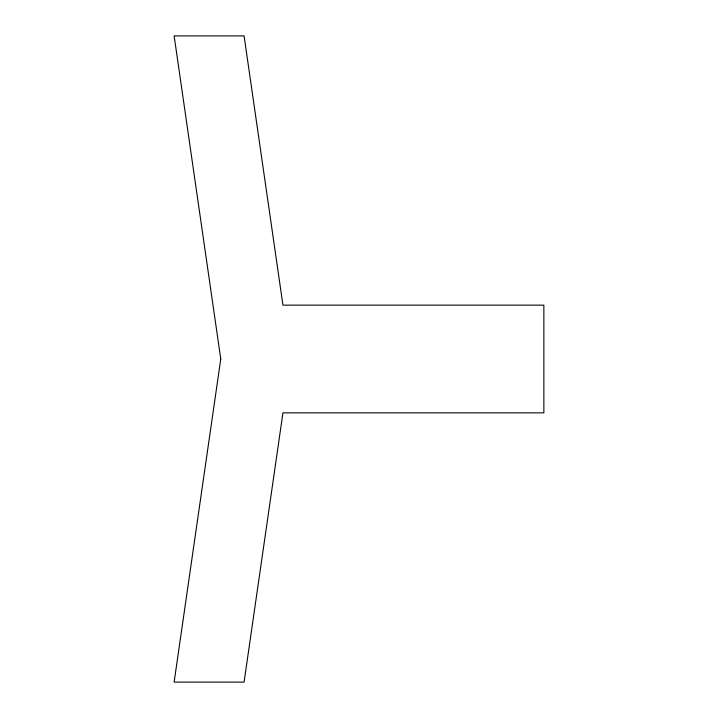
<?xml version="1.0" encoding="UTF-8"?>
<svg xmlns="http://www.w3.org/2000/svg" width="718" height="718" viewBox="0 0 718 718"><rect width="100%" height="100%" fill="white"/><g stroke="black" fill="none" stroke-linecap="round" stroke-linejoin="round"><path stroke-width="1.08" d="M220.767 359L174.133 682.1L244.084 682.1L282.946 412.85L543.867 412.85L543.867 305.15L282.946 305.15L244.084 35.9L174.133 35.9L220.767 359"/></g></svg>
